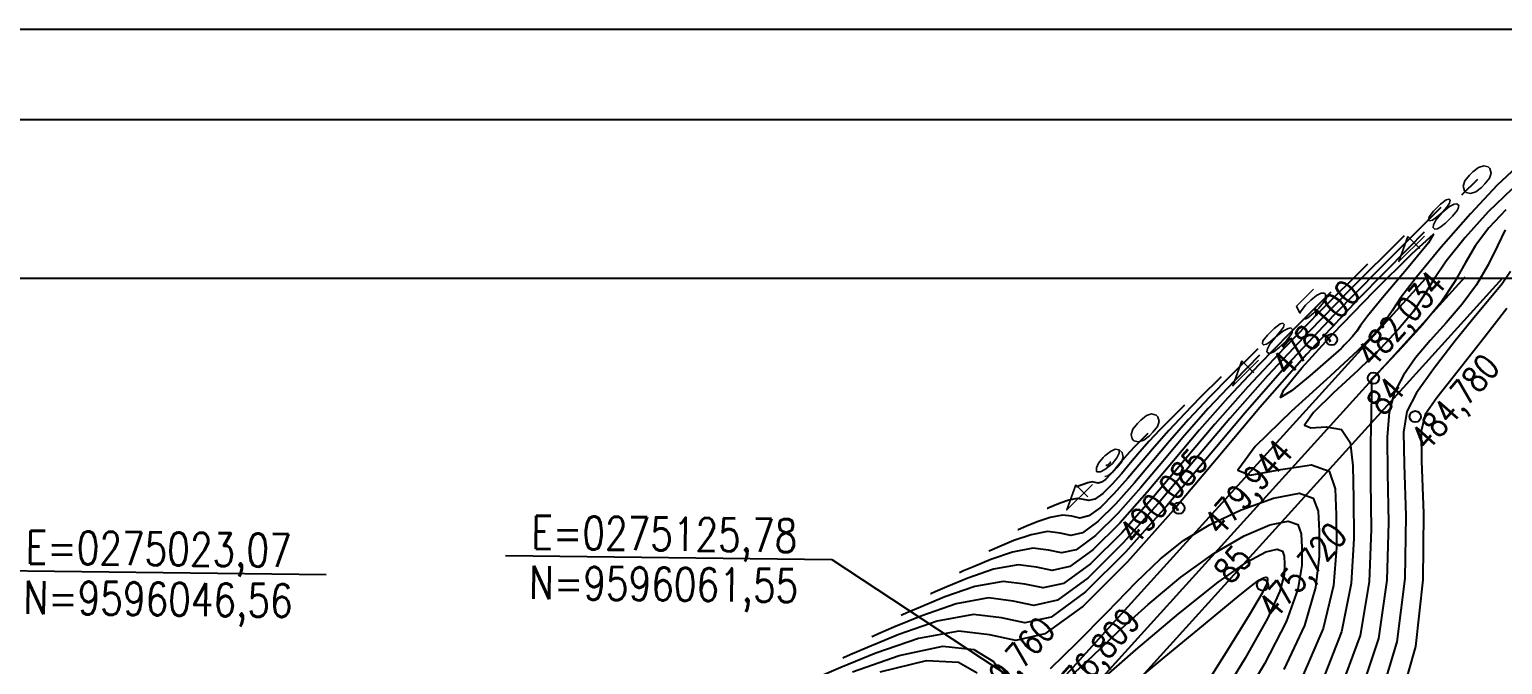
# Model space of a CAD drawing. Header units: millimetres. Extents: x 276147 to 291056, y 9594849 to 9609891.
# Drawn here: x 277449.3 to 277578.9, y 9607450.9 to 9607506.7 of the extents above; entities that cross this region are included whole.
import ezdxf
from ezdxf.enums import TextEntityAlignment as Align

# ---------------------------------------------------------------- set-up
doc = ezdxf.new("R2010")
doc.units = ezdxf.units.MM
doc.header["$LTSCALE"] = 10
doc.linetypes.add('CONTINUO', pattern=[0])
for name, color, linetype in [('500-dim1', 6, 'Continuous'), ('Curvas mestras', 30, 'Continuous'), ('Curvas simples', 9, 'Continuous'), ('Curvas texto', 2, 'Continuous'), ('LINHA02', 8, 'Continuous'), ('TEXTO-PAPEL', 7, 'Continuous'), ('TEXTO02', 3, 'Continuous'), ('Top_malha_coord', 8, 'Continuous')]:
    doc.layers.add(name, color=color, linetype=linetype)
doc.styles.add('ROMANS', font='romans.shx', dxfattribs={"width": 0.8, "height": 4})
doc.styles.add('SIMPLEX', font='simplex', dxfattribs={"height": 0.2})

msp = doc.modelspace()

# ---------------------------------------------------------------- linework, layer by layer
at = {"layer": '500-dim1', "ltscale": 0.1, "elevation": -585}
for points in [[(277359.35, 9607270.83), (277673.07, 9607270.83), (277673.07, 9607506.71), (277359.35, 9607506.71)], [(277367.29, 9607278.77), (277665.13, 9607278.77), (277665.13, 9607498.77), (277367.29, 9607498.77)]]:
    msp.add_lwpolyline(points, close=True, dxfattribs=at)
at = {"layer": 'Curvas mestras', "linetype": 'CONTINUO'}
for points in [[(277580.15, 9607494.57, -105), (277578.49, 9607493.01, -105), (277576.13, 9607490.49, -105), (277573.56, 9607487.57, -105), (277571.37, 9607484.94, -105), (277570.01, 9607483.14, -105), (277569.23, 9607481.97, -105), (277568.6, 9607481.04, -105), (277567.71, 9607479.98, -105), (277566.21, 9607478.47, -105), (277563.77, 9607476.22, -105), (277560.37, 9607473.15, -105), (277557.17, 9607470.04, -105), (277555.64, 9607467.94, -105), (277556.74, 9607467.5, -105), (277559.43, 9607468.01, -105), (277562.15, 9607468.41, -105), (277563.68, 9607467.85, -105), (277564.22, 9607466.32, -105), (277564.31, 9607464.02, -105), (277564.33, 9607461.16, -105), (277564.07, 9607457.8, -105), (277563.16, 9607454.01, -105), (277561.39, 9607449.94, -105)], [(277576.74, 9607493.53, -105), (277575.35, 9607492.15, -105)], [(277572.06, 9607488.87, -105), (277570.67, 9607487.49, -105), (277566.28, 9607483.01, -105), (277561.72, 9607478.15, -105), (277557.59, 9607473.47, -105), (277553.77, 9607468.93, -105), (277549.95, 9607464.4, -105), (277545.93, 9607459.88, -105), (277542.03, 9607456, -105), (277538.67, 9607453.55, -105), (277536.1, 9607452.98, -105), (277533.81, 9607453.46, -105), (277531.1, 9607453.8, -105), (277527.54, 9607453.14, -105), (277523.78, 9607451.85, -105), (277520.72, 9607450.58, -105), (277519.02, 9607449.85, -105), (277518.4, 9607449.58, -105), (277518.31, 9607449.54, -105)], [(277579.34, 9607482.16, -100), (277577.29, 9607479.55, -100), (277575.04, 9607476.7, -100), (277573.18, 9607474.32, -100), (277572.14, 9607472.85, -100), (277571.78, 9607471.39, -100), (277571.83, 9607468.76, -100), (277571.99, 9607464.14, -100), (277571.94, 9607458.31, -100), (277571.3, 9607452.43, -100), (277569.88, 9607447.47, -100), (277568.11, 9607443.69, -100), (277566.57, 9607441.13, -100), (277565.71, 9607439.78, -100), (277565.39, 9607439.28, -100), (277565.34, 9607439.21, -100)], [(277557.56, 9607478.07, -100), (277555.35, 9607475.81, -100), (277553.05, 9607473.36, -100), (277550.97, 9607471, -100), (277549.04, 9607468.71, -100), (277547.12, 9607466.43, -100), (277545.09, 9607464.15, -100), (277543.12, 9607462.19, -100), (277541.43, 9607460.95, -100), (277540.13, 9607460.67, -100), (277538.98, 9607460.91, -100), (277537.61, 9607461.08, -100), (277535.82, 9607460.75, -100), (277533.92, 9607460.1, -100), (277532.38, 9607459.46, -100), (277531.52, 9607459.09, -100), (277531.21, 9607458.95, -100), (277531.16, 9607458.93, -100)], [(277544.46, 9607468.65, -95), (277544.42, 9607468.61, -95), (277544.38, 9607468.57, -95), (277544.35, 9607468.53, -95), (277544.31, 9607468.49, -95), (277544.28, 9607468.45, -95), (277544.25, 9607468.42, -95), (277544.22, 9607468.38, -95), (277544.19, 9607468.36, -95), (277544.17, 9607468.36, -95), (277544.15, 9607468.36, -95), (277544.12, 9607468.36, -95), (277544.09, 9607468.36, -95), (277544.06, 9607468.35, -95), (277544.04, 9607468.34, -95), (277544.02, 9607468.33, -95), (277544.02, 9607468.33, -95), (277544.02, 9607468.33, -95)]]:
    msp.add_polyline3d(points, dxfattribs=at)
at = {"layer": 'Curvas simples', "linetype": 'CONTINUO'}
for points in [[(277579.78, 9607492.68, -104), (277577.68, 9607490.67, -104), (277575.65, 9607488.42, -104), (277573.98, 9607486.32, -104), (277572.84, 9607484.64, -104), (277571.99, 9607483.25, -104), (277571.07, 9607481.89, -104), (277569.8, 9607480.35, -104), (277568.17, 9607478.62, -104), (277566.21, 9607476.72, -104), (277564.08, 9607474.75, -104), (277562.31, 9607473.02, -104), (277561.51, 9607471.92, -104), (277562.07, 9607471.68, -104), (277563.43, 9607471.77, -104), (277564.79, 9607471.52, -104), (277565.53, 9607470.38, -104), (277565.77, 9607468.32, -104), (277565.82, 9607465.47, -104), (277565.86, 9607461.95, -104), (277565.64, 9607457.97, -104), (277564.78, 9607453.72, -104), (277563.09, 9607449.45, -104)], [(277573.52, 9607491.05, -104), (277568.05, 9607485.6, -104), (277564.09, 9607481.57, -104), (277559.98, 9607477.2, -104), (277556.27, 9607472.97, -104), (277552.83, 9607468.89, -104), (277549.39, 9607464.81, -104), (277545.77, 9607460.74, -104), (277542.25, 9607457.24, -104), (277539.22, 9607455.03, -104), (277536.9, 9607454.52, -104), (277534.84, 9607454.95, -104), (277532.4, 9607455.26, -104), (277529.2, 9607454.67, -104), (277525.81, 9607453.5, -104), (277523.05, 9607452.35, -104), (277521.52, 9607451.7, -104), (277520.96, 9607451.45, -104), (277520.88, 9607451.42, -104)], [(277579.23, 9607490.85, -103), (277577.74, 9607489.27, -103), (277576.58, 9607487.7, -103), (277575.66, 9607486.15, -103), (277574.74, 9607484.53, -103), (277573.54, 9607482.74, -103), (277571.9, 9607480.72, -103), (277570.12, 9607478.77, -103), (277568.65, 9607477.22, -103), (277567.8, 9607476.34, -103), (277567.45, 9607475.99, -103), (277567.38, 9607475.91, -103), (277567.4, 9607475.85, -103), (277567.43, 9607475.53, -103), (277567.43, 9607474.63, -103), (277567.38, 9607472.9, -103), (277567.33, 9607470.32, -103), (277567.33, 9607466.91, -103), (277567.4, 9607462.75, -103), (277567.21, 9607458.14, -103), (277566.41, 9607453.42, -103), (277564.78, 9607448.97, -103)], [(277570.3, 9607488.57, -103), (277565.43, 9607483.72, -103), (277561.91, 9607480.13, -103), (277558.25, 9607476.24, -103), (277554.94, 9607472.48, -103), (277551.88, 9607468.85, -103), (277548.82, 9607465.21, -103), (277545.6, 9607461.59, -103), (277542.47, 9607458.48, -103), (277539.77, 9607456.51, -103), (277537.71, 9607456.06, -103), (277535.87, 9607456.44, -103), (277533.7, 9607456.71, -103), (277530.85, 9607456.19, -103), (277527.84, 9607455.15, -103), (277525.38, 9607454.13, -103), (277524.02, 9607453.54, -103), (277523.52, 9607453.33, -103), (277523.45, 9607453.3, -103)], [(277579.19, 9607489.08, -102), (277578.51, 9607487.68, -102), (277577.69, 9607486.01, -102), (277576.67, 9607484.26, -102), (277575.4, 9607482.56, -102), (277574, 9607480.92, -102), (277572.59, 9607479.35, -102), (277571.3, 9607477.82, -102), (277570.22, 9607476.3, -102), (277569.42, 9607474.74, -102), (277568.96, 9607473.04, -102), (277568.79, 9607470.84, -102), (277568.81, 9607467.69, -102), (277568.92, 9607463.35, -102), (277568.78, 9607458.28, -102), (277568.04, 9607453.13, -102), (277566.48, 9607448.48, -102), (277564.57, 9607444.66, -102), (277562.92, 9607441.95, -102), (277561.99, 9607440.5, -102), (277561.65, 9607439.97, -102), (277561.6, 9607439.89, -102)], [(277567.07, 9607486.08, -102), (277562.81, 9607481.84, -102), (277559.72, 9607478.69, -102), (277556.52, 9607475.28, -102), (277553.62, 9607471.99, -102), (277550.94, 9607468.8, -102), (277548.25, 9607465.62, -102), (277545.43, 9607462.44, -102), (277542.69, 9607459.72, -102), (277540.32, 9607457.99, -102), (277538.52, 9607457.59, -102), (277536.91, 9607457.93, -102), (277535.01, 9607458.17, -102), (277532.51, 9607457.71, -102), (277529.86, 9607456.8, -102), (277527.71, 9607455.91, -102), (277526.52, 9607455.39, -102), (277526.08, 9607455.2, -102), (277526.02, 9607455.18, -102)], [(277579.66, 9607485.41, -101), (277578.91, 9607484.33, -101), (277577.93, 9607483.13, -101), (277576.58, 9607481.53, -101), (277574.79, 9607479.34, -101), (277572.92, 9607476.91, -101), (277571.39, 9607474.75, -101), (277570.54, 9607473.1, -101), (277570.24, 9607471.3, -101), (277570.29, 9607468.45, -101), (277570.44, 9607463.94, -101), (277570.35, 9607458.43, -101), (277569.66, 9607452.84, -101), (277568.18, 9607447.99, -101), (277566.34, 9607444.18, -101), (277564.74, 9607441.54, -101), (277563.85, 9607440.14, -101), (277563.52, 9607439.62, -101), (277563.47, 9607439.55, -101)], [(277563.85, 9607483.6, -101), (277560.18, 9607479.95, -101), (277557.54, 9607477.25, -101), (277554.78, 9607474.32, -101), (277552.29, 9607471.49, -101), (277549.99, 9607468.76, -101), (277547.68, 9607466.02, -101), (277545.26, 9607463.3, -101), (277542.9, 9607460.95, -101), (277540.88, 9607459.47, -101), (277539.32, 9607459.13, -101), (277537.94, 9607459.42, -101), (277536.31, 9607459.63, -101), (277534.16, 9607459.23, -101), (277531.89, 9607458.45, -101), (277530.04, 9607457.68, -101), (277529.02, 9607457.24, -101), (277528.64, 9607457.08, -101), (277528.59, 9607457.06, -101)], [(277557.4, 9607478.63, -99), (277554.94, 9607476.18, -99), (277553.16, 9607474.37, -99), (277551.32, 9607472.4, -99), (277549.64, 9607470.5, -99), (277548.1, 9607468.67, -99), (277546.55, 9607466.83, -99), (277544.92, 9607465, -99), (277543.34, 9607463.43, -99), (277541.98, 9607462.44, -99), (277540.94, 9607462.21, -99), (277540.01, 9607462.4, -99), (277538.91, 9607462.54, -99), (277537.47, 9607462.27, -99), (277535.95, 9607461.75, -99), (277534.71, 9607461.23, -99), (277534.02, 9607460.94, -99), (277533.77, 9607460.83, -99), (277533.73, 9607460.81, -99)], [(277554.18, 9607476.15, -98), (277552.32, 9607474.3, -98), (277550.98, 9607472.93, -98), (277549.58, 9607471.44, -98), (277548.32, 9607470.01, -98), (277547.15, 9607468.62, -98), (277545.98, 9607467.24, -98), (277544.75, 9607465.86, -98), (277543.56, 9607464.67, -98), (277542.53, 9607463.92, -98), (277541.75, 9607463.74, -98), (277541.04, 9607463.89, -98), (277540.22, 9607463.99, -98), (277539.13, 9607463.79, -98), (277537.98, 9607463.4, -98), (277537.04, 9607463.01, -98), (277536.52, 9607462.79, -98), (277536.33, 9607462.7, -98), (277536.3, 9607462.69, -98)], [(277550.96, 9607473.67, -97), (277549.7, 9607472.42, -97), (277548.79, 9607471.49, -97), (277547.85, 9607470.49, -97), (277547, 9607469.52, -97), (277546.21, 9607468.58, -97), (277545.42, 9607467.64, -97), (277544.59, 9607466.71, -97), (277543.78, 9607465.91, -97), (277543.08, 9607465.4, -97), (277542.55, 9607465.28, -97), (277542.08, 9607465.38, -97), (277541.52, 9607465.45, -97), (277540.78, 9607465.32, -97), (277540.01, 9607465.05, -97), (277539.37, 9607464.79, -97), (277539.02, 9607464.63, -97), (277538.89, 9607464.58, -97), (277538.87, 9607464.57, -97)], [(277547.73, 9607471.18, -96), (277547.08, 9607470.53, -96), (277546.61, 9607470.05, -96), (277546.12, 9607469.53, -96), (277545.67, 9607469.02, -96), (277545.26, 9607468.54, -96), (277544.85, 9607468.05, -96), (277544.42, 9607467.56, -96), (277544, 9607467.14, -96), (277543.64, 9607466.88, -96), (277543.36, 9607466.82, -96), (277543.11, 9607466.87, -96), (277542.82, 9607466.91, -96), (277542.44, 9607466.84, -96), (277542.03, 9607466.7, -96), (277541.7, 9607466.56, -96), (277541.52, 9607466.48, -96), (277541.45, 9607466.45, -96), (277541.45, 9607466.45, -96)], [(277539.15, 9607450.5, -106), (277541.48, 9607452.75, -106), (277544.15, 9607455.47, -106), (277546.7, 9607458.09, -106), (277548.85, 9607460.14, -106), (277550.86, 9607461.75, -106), (277553.15, 9607463.14, -106), (277555.95, 9607464.46, -106), (277558.8, 9607465.49, -106), (277561.07, 9607465.92, -106), (277562.29, 9607465.5, -106), (277562.73, 9607464.34, -106), (277562.8, 9607462.58, -106), (277562.8, 9607460.36, -106), (277562.5, 9607457.63, -106), (277561.53, 9607454.3, -106), (277559.69, 9607450.43, -106)], [(277540.96, 9607449.83, -107), (277542.9, 9607451.63, -107), (277545.13, 9607453.76, -107), (277547.77, 9607456.14, -107), (277550.64, 9607458.53, -107), (277553.53, 9607460.62, -107), (277556.21, 9607462.17, -107), (277558.47, 9607463.13, -107), (277560.08, 9607463.46, -107), (277560.93, 9607463.17, -107), (277561.23, 9607462.36, -107), (277561.28, 9607461.14, -107), (277561.27, 9607459.57, -107), (277560.93, 9607457.47, -107), (277559.9, 9607454.6, -107), (277557.99, 9607450.91, -107), (277555.72, 9607447.09, -107)], [(277543.56, 9607449.43, -108), (277546.68, 9607452.14, -108), (277550.42, 9607455.31, -108), (277553.92, 9607458.11, -108), (277556.48, 9607459.89, -108), (277558.13, 9607460.76, -108), (277559.1, 9607461, -108), (277559.57, 9607460.83, -108), (277559.74, 9607460.38, -108), (277559.77, 9607459.69, -108), (277559.74, 9607458.77, -108), (277559.36, 9607457.3, -108), (277558.27, 9607454.89, -108), (277556.3, 9607451.4, -108), (277553.95, 9607447.58, -108)], [(277545.68, 9607448.58, -109), (277549.16, 9607451.47, -109), (277552.13, 9607453.9, -109), (277554.33, 9607455.72, -109), (277555.85, 9607456.98, -109), (277556.85, 9607457.79, -109), (277557.5, 9607458.26, -109), (277557.9, 9607458.48, -109), (277558.11, 9607458.53, -109), (277558.22, 9607458.5, -109), (277558.25, 9607458.4, -109), (277558.26, 9607458.25, -109), (277558.2, 9607457.97, -109), (277557.79, 9607457.13, -109), (277556.65, 9607455.19, -109), (277554.6, 9607451.88, -109), (277552.18, 9607448.06, -109)], [(277521.75, 9607450.2, -106), (277525.85, 9607451.66, -106), (277529.68, 9607452.48, -106), (277532.43, 9607452.17, -106), (277534.14, 9607451.13, -106), (277535.08, 9607449.95, -106)], [(277524.16, 9607450.2, -107), (277528.24, 9607451.2, -107), (277531.06, 9607451.07, -107), (277532.7, 9607450.13, -107)]]:
    msp.add_polyline3d(points, dxfattribs=at)
msp.add_polyline3d([(277564.74, 9607478.65, -106), (277561.99, 9607476.26, -106), (277560.38, 9607474.94, -106), (277559.42, 9607474.34, -106), (277559.71, 9607475.02, -106), (277561.28, 9607476.95, -106), (277564.01, 9607479.95, -106), (277567.61, 9607483.67, -106), (277570.99, 9607487.02, -106), (277572.88, 9607488.72, -106), (277572.43, 9607487.94, -106), (277570.5, 9607485.61, -106), (277568.38, 9607483.11, -106), (277567.07, 9607481.5, -106), (277566.46, 9607480.67, -106), (277566.12, 9607480.19, -106), (277565.75, 9607479.72, -106), (277565.34, 9607479.28, -106), (277565, 9607478.93, -106), (277564.82, 9607478.73, -106), (277564.75, 9607478.66, -106), (277564.74, 9607478.65, -106)], close=True, dxfattribs=at)
at = {"layer": 'LINHA02'}
for p, q in [((277491.21, 9607460.43, -585), (277519.92, 9607460.08, -585)), ((277519.92, 9607460.08, -585), (277540.72, 9607446.41, -585)), ((277446.71, 9607459.12, -585), (277475.41, 9607458.76, -585))]:
    msp.add_line(p, q, dxfattribs=at)
at = {"layer": 'TEXTO-PAPEL', "color": 7, "linetype": 'Continuous'}
msp.add_line((277540.72, 9607446.41, -585), (277575.65, 9607484.95, -585), dxfattribs=at)
for centre in [(277563.9, 9607479.43, -585), (277567.58, 9607476.04, -585), (277571.27, 9607472.66, -585), (277550.47, 9607464.61, -585), (277557.83, 9607457.85, -585)]:
    msp.add_circle(centre, 0.5, dxfattribs=at)
at = {"layer": 'Top_malha_coord'}
msp.add_line((277367.29, 9607484.85, -585), (277665.13, 9607484.85, -585), dxfattribs=at)
at = {"layer": 'Top_malha_coord', "color": 6}
for p, q in [((277539.16, 9607448.41, -585), (277572.19, 9607484.85, -585)), ((277542.34, 9607444.47, -585), (277578.94, 9607484.85, -585))]:
    msp.add_line(p, q, dxfattribs=at)

# ---------------------------------------------------------------- texts
at = {"style": 'ROMANS', "width": 0.8}
for s, p in [('E=0275125,78', (277493.5, 9607463.94, -585)), ('E=0275023,07', (277449, 9607462.63, -585)), ('N=9596061,55', (277493.29, 9607459.53, -585)), ('N=9596046,56', (277448.79, 9607458.22, -585))]:
    msp.add_text(s, height=2.9046, rotation=359.2617, dxfattribs=at).set_placement(p, align=Align.TOP_LEFT)
at = {"layer": 'Curvas texto', "style": 'SIMPLEX', "width": 3.299405}
for s, p, p2 in [('480', (277569.73, 9607485.49, -105), (277578.75, 9607494.47, -105)), ('485', (277555.11, 9607474.57, -100), (277564.13, 9607483.55, -100)), ('490', (277540.5, 9607463.65, -95), (277549.52, 9607472.63, -95))]:
    msp.add_text(s, height=1.5, rotation=44.8647, dxfattribs=at).set_placement(p, p2, align=Align.FIT)
at = {"layer": 'TEXTO02', "style": 'ROMANS', "width": 0.8}
for s, p in [('478,100', (277558.43, 9607477.5, -585)), ('482,034', (277565.91, 9607478.32, -585)), ('484,780', (277570.67, 9607470.99, -585)), ('84', (277566.81, 9607474.09, -585)), ('479,944', (277552.47, 9607463.51, -585)), ('490,085', (277545, 9607462.68, -585)), ('475,720', (277557.24, 9607456.17, -585)), ('85', (277553.37, 9607459.28, -585)), ('476,809', (277539.04, 9607448.69, -585)), ('479,760', (277531.56, 9607447.86, -585))]:
    msp.add_text(s, height=2.207, rotation=48.5452, dxfattribs=at).set_placement(p, align=Align.TOP_LEFT)

doc.saveas('drawing.dxf')
